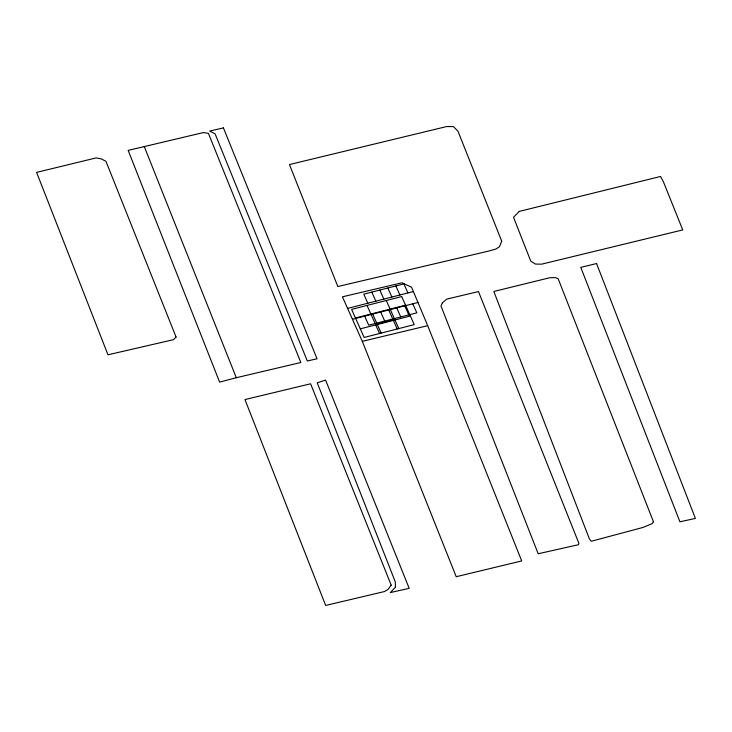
<?xml version="1.0" encoding="UTF-8"?>
<svg xmlns="http://www.w3.org/2000/svg" width="732" height="732" viewBox="0 0 732 732"><rect width="100%" height="100%" fill="white"/><g stroke="black" fill="none" stroke-linecap="round" stroke-linejoin="round"><path stroke-width="1.1" d="M236.299 377.721L219.627 382.113L128.164 150.399L203.487 132.547L208.437 133.389L300.843 362.496L236.299 377.721L144.222 146.418M347.599 308.41L413.388 291.537M355.459 317.999L405.537 305.162M352.449 319.262L417.963 302.462M360.309 328.851L410.387 316.014M362.313 341.341L427.689 325.676L521.715 560.941L456.219 576.715L362.313 341.341L342.42 296.817L402.014 282.79L411.594 287.255L427.689 325.676M407.934 292.937L403.89 283.897L363.786 294.173L367.83 303.222M412.775 303.789L416.819 312.839L368.69 325.173L364.655 316.132M395.875 285.947L399.91 294.996M404.759 305.848L408.795 314.897M387.85 288.005L391.895 297.055M396.735 307.907L400.779 316.947M386.286 300.504L398.812 328.577M379.835 290.064L383.87 299.104M388.719 309.965L392.755 319.006M397.211 328.988L393.175 319.939L377.136 324.056L381.171 333.097M371.81 292.123L375.845 301.163M380.695 312.015L384.739 321.064M372.68 314.074L376.715 323.123M367.034 305.436L379.569 333.508M501.704 241.139L499.517 246.675L495.948 249.017L488.83 251.039L337.827 286.532L289.451 164.554L446.657 126.554L453.447 126.59L457.948 131.147L501.704 241.139M442.384 302.819L440.993 305.976L538.185 553.767L578.289 544.745L578.93 543.455L478.481 291.565L446.73 299.123L442.384 302.819M653.466 521.788L652.111 523.673L642.989 527.443L591.255 541.268L589.416 538.935L493.826 291.473L549.796 277.73L555.551 277.629L558.187 278.81L653.466 521.788M391.19 585.143L388.079 589.379L384.41 591.566L325.658 605.446L244.964 399.571L310.597 383.788L391.19 585.143M395.454 587.201L390.321 592.581L409.188 588.345L325.603 380.118L317.231 382.818L395.307 581.958L395.454 587.201M519.235 211.411L513.525 217.285L530.746 261.086L535.44 264.078L541.643 264.161L682.746 229.921L663.329 181.609L660.557 176.467L519.235 211.411M176.064 337.04L173.493 339.675L107.97 354.8L36.6 172.386L96.148 157.902L101.355 158.908L105.966 161.324L176.064 337.04M401.694 296.552L351.616 309.389L364.152 337.461L414.23 324.624L401.694 296.552M596.562 263.538L580.778 267.372L679.918 521.797L695.4 518.43L596.562 263.538M223.416 127.908L209.727 131.028L215.117 133.874L307.321 360.986L317.029 358.799L223.416 127.908"/></g></svg>
